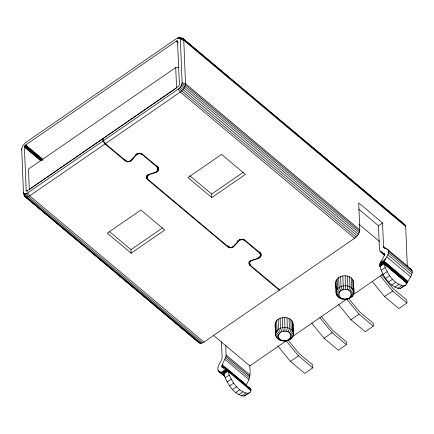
<?xml version="1.0" encoding="UTF-8"?>
<svg xmlns="http://www.w3.org/2000/svg" width="434" height="434" viewBox="0 0 434 434"><rect width="100%" height="100%" fill="white"/><g stroke="black" fill="none" stroke-linecap="round" stroke-linejoin="round"><path stroke-width="0.65" d="M260.932 253.174C263.818 261.702 245.731 257.639 250.505 265.396L279.697 289.89L354.589 238.266C357.253 236.27 359.612 233.318 359.781 229.874L358.701 202.944L382.528 222.94L383.558 247.049L387.991 249.772C390.139 254.839 384.285 258.604 383.77 263.313C386.748 272.845 393.372 284.254 404.059 285.86L405.855 284.997C407.851 279.941 413.629 275.563 411.823 269.764L409.674 268.424M284.959 331.213C277.234 330.35 275.953 340.934 284.199 340.75C291.925 341.612 293.21 331.028 284.959 331.213L284.65 317.46C281.693 317.438 278.65 318.42 276.615 320.645C273.501 324.388 276.127 329.65 275.541 333.968C275.373 338.374 280.044 340.994 283.966 341.037C286.928 341.059 289.966 340.077 292.006 337.853C295.115 334.104 292.494 328.847 293.075 324.529C293.248 320.124 288.577 317.504 284.65 317.46M345.464 289.505C337.739 288.643 336.459 299.227 344.71 299.042C352.435 299.905 353.715 289.321 345.464 289.505L345.16 275.753C342.198 275.731 339.16 276.713 337.12 278.937C334.012 282.68 336.632 287.943 336.052 292.261C335.878 296.666 340.549 299.286 344.477 299.33C347.433 299.351 350.477 298.37 352.511 296.145C355.625 292.397 352.999 287.14 353.585 282.822C353.753 278.416 349.082 275.796 345.16 275.753M226.174 368.461L250.299 388.652C251.693 389.705 250.662 391.43 249.881 392.51L248.091 393.372C237.506 391.831 231.056 380.607 227.872 371.282C227.622 368.222 224.476 367.815 222.132 367.343L221.926 365.52L226.054 356.385L225.778 345.572M222.262 364.696L246.094 384.692C250.564 378.963 250.57 371.889 249.588 365.016M279.246 289.001L279.295 290.172L203.996 342.073L201.284 343.299L199.244 342.941L24.971 196.71L24.391 195.951L23.441 192.208L21.7 148.878L22.78 145.58L25.595 142.585L176.188 38.783L178.222 37.861L182.063 38.094L182.958 38.474L404.884 224.698L405.698 226.543L407.309 266.59M279.295 290.172L250.103 265.679C244.554 257.758 264.924 260.823 259.38 252.908L245.08 240.913C237.132 235.163 235.418 252.431 227.465 246.68L147.636 179.698C142.092 171.783 162.462 174.848 156.913 166.933L142.618 154.933C134.665 149.182 132.95 166.45 125.003 160.705L105.023 143.936L102.912 141.034L102.82 138.696L27.521 190.597L26.555 190.911L26.186 190.624L24.391 147.028L25.34 145.211L176.28 41.121L177.468 40.904L179.416 84.695L178.781 86.171L103.221 138.413L103.314 140.757L105.424 143.659L125.404 160.423C133.33 165.652 134.529 148.059 143.019 154.656L157.32 166.651C163.965 175.162 142.77 171.712 148.043 179.421L227.866 246.403C235.798 251.633 236.997 234.034 245.487 240.631L259.782 252.631L260.546 253.489L261.024 255.512M103.314 140.757L178.211 89.133L180.208 87.272L181.634 84.966L182.101 82.84L180.36 39.516L180.186 38.702L179.079 37.845M384.269 253.613C384.942 257.932 379.522 260.834 379.652 265.282C382.175 275.194 389.168 286.912 400.029 288.643L405.855 284.997M286.57 331.424L287.351 327.713L286.955 317.759M347.075 289.717L347.862 286.006L347.46 276.051M292.782 325.701L293.075 324.529M288.046 331.945L289.462 328.457L289.06 318.502M348.556 290.232L349.967 286.749L349.571 276.794M289.288 332.737L291.23 329.59L290.834 319.636M349.793 291.03L351.741 287.883L351.339 277.928M283.966 341.037L284.199 340.75M344.477 299.33L344.71 299.042M221.161 372.318L223.027 372.828L226.472 368.656L221.161 372.318L218.617 371.433C215.725 366.708 221.557 362.395 222.127 357.811L221.476 341.596M290.205 333.751L292.543 331.044L292.147 321.089M350.71 292.044L353.054 289.337L352.652 279.382M251.015 389.878L227.508 370.153L223.835 374.059C227.025 383.385 233.47 394.614 244.054 396.155L249.881 392.51M290.742 334.923L293.313 332.71L292.912 322.76M351.247 293.216L353.819 291.002L353.417 281.048M227.508 370.153L223.618 373.468L223.835 374.059L227.872 371.282L250.939 390.638M175.732 67.558L28.498 169.048L29.317 189.419L176.551 87.934L175.732 67.558L179.079 67.471M23.615 193.022L24.049 193.591L25.579 193.857L27.613 192.94L102.912 141.034M105.023 143.936L29.724 195.843L27.011 197.069L25.866 197.09L24.971 196.71L24.049 193.591M105.424 143.659L180.322 92.035C182.98 90.039 185.34 87.088 185.508 83.643L183.772 40.319L182.958 38.474L179.752 38.132M131.122 253.179L107.29 233.183L140.909 210.013L164.736 230.009L131.122 253.179L130.981 249.669L162.392 228.013M211.797 197.568L187.971 177.577L221.584 154.401L245.411 174.397L211.797 197.568L211.656 194.058L243.067 172.406M384.812 255.3L380.151 251.389L379.446 249.371L378.491 225.718L382.528 222.94M385.522 259.022L380.211 262.684L383.775 262.841L407.374 282.084L383.922 262.109L380.211 262.684L384.215 261.387L407.895 281.254M225.127 377.9L229.157 375.117M381.095 270.387L385.132 267.604M286.614 340.576L249.854 365.911L213.165 335.129M292.738 336.35L347.325 298.728M352.896 294.887L382.972 274.152M227.112 381.942L231.148 379.159M383.086 274.429L387.123 271.646M229.667 385.902L233.698 383.119M385.636 278.389L389.672 275.606M232.602 389.515L236.638 386.732M388.576 282.002L392.607 279.219M235.722 392.52L239.758 389.743M391.696 285.008L395.732 282.23M238.814 394.723L242.845 391.94M394.788 287.21L398.819 284.427M290.433 361.43L298.5 355.869L312.8 367.869L304.733 373.43L290.433 361.43L277.771 345.925M324.046 338.26L332.119 332.699L346.413 344.699L338.346 350.26L324.046 338.26L311.807 323.27M350.943 319.722L359.01 314.162L373.305 326.162L365.238 331.722L350.943 319.722L338.276 304.218M384.557 296.552L392.624 290.992L406.918 302.992L398.851 308.552L384.557 296.552L372.312 281.563M241.657 395.965L245.687 393.182M397.625 288.447L401.662 285.67M405.904 283.82L406.913 283.125L383.77 263.313L379.652 265.282L383.775 262.841L407.092 282.653L383.77 263.313L379.81 266.547L383.84 263.769L406.913 283.125M244.054 396.155L248.091 393.372M400.029 288.643L404.059 285.86M351.361 294.453L353.981 292.776C353.623 283.5 337.43 283.44 336.052 292.261L338.813 294.095M290.856 336.16L293.476 334.484C293.113 325.207 276.925 325.147 275.541 333.968L278.303 335.802M351.052 295.684L353.536 294.529L353.482 293.2M290.547 337.392L293.031 336.236M350.336 296.813L352.511 296.145M289.825 338.52L292.006 337.853M379.793 263.981L383.775 262.841M342.171 299.031L343.099 298.831M281.666 340.739L282.588 340.538M349.256 297.773L350.976 297.518M288.751 339.48L290.465 339.225M340.066 298.288L341.623 298.315M279.556 339.996L281.113 340.023M347.9 298.494L349.028 298.543M287.389 340.202L288.523 340.251M178.222 37.861L182.063 38.094L228.729 77.252M177.235 38.181L178.417 38.36M180.186 38.702L183.539 39.234L405.464 225.452M338.292 297.149L340.381 297.518M277.787 338.862L279.876 339.225M180.36 39.516L183.772 40.319L405.698 226.543M182.101 82.84L185.508 83.643L359.781 229.874M339.464 296.503L336.979 295.7L336.925 294.371M276.474 337.408L278.954 338.211M182.003 83.843L185.378 84.983L359.645 231.213M380.151 251.389L384.92 254.161M249.669 388.305L250.299 388.652M181.634 84.966L184.884 86.485L359.151 232.716M338.927 295.332L336.214 294.03L335.65 282.306M278.422 337.039L275.709 335.737L275.471 329.769M346.343 298.928L346.815 299.162M285.838 340.636L286.31 340.869M181.021 86.138L184.07 88.042L358.338 234.273M223.027 372.828L224.313 373.886L223.293 373.028L226.472 368.656L222.723 372.703L224.269 373.999M180.208 87.272L357.253 235.787M383.922 262.109L407.613 281.677L384.215 261.387M25.02 145.547L42.163 159.907M41.859 160.249L24.749 145.927L41.8 160.26M41.192 160.222L24.548 146.318L41.659 160.678M276.431 117.283L277.472 118.151M279.024 119.458L280.06 120.326M287.324 126.419L288.36 127.287M289.912 128.594L290.954 129.462M292.505 130.77L293.547 131.638M295.098 132.945L296.134 133.813M297.691 135.12L298.728 135.988M300.805 137.73L301.842 138.598M303.399 139.905L304.435 140.773M305.986 142.081L307.028 142.949M308.579 144.256L309.621 145.124M311.173 146.432L312.209 147.305M313.766 148.607L315.323 149.914M316.359 150.782L317.916 152.09M318.952 152.958L320.509 154.265M322.061 155.567L323.102 156.441M324.654 157.743L326.211 159.05M327.247 159.918L328.804 161.226M329.84 162.094L331.397 163.401M332.433 164.269L333.99 165.576M335.026 166.444L336.583 167.752M337.619 168.62L339.692 170.361M340.728 171.235L342.285 172.537M343.321 173.41L344.878 174.712M345.914 175.586L347.471 176.888M348.507 177.761L350.064 179.063M351.101 179.936L360.952 188.204M361.989 189.072L403.989 224.313M176.28 41.121L178.358 42.863M358.809 209.204L378.491 225.718M359.059 224.297L379.728 241.64M387.025 248.959L411.823 269.764M383.477 246.593L386.07 248.763M388.473 251.085L412.3 271.076M383.558 247.049L385.115 248.351M384.074 247.63L385.11 248.498M388.425 252.794L412.257 272.791M387.86 254.774L411.692 274.771M381.204 251.818L382.755 253.12M383.792 253.993L384.828 254.861M380.927 251.959L384.557 255.002M386.819 256.863L410.651 276.854M355.978 237.148L181.705 90.918L179.247 88.292M354.589 238.266L180.322 92.035L178.211 89.133M189.897 175.803L211.656 194.058M25.687 144.929L42.798 159.289M42.971 160L25.34 145.211L42.955 160.059M24.423 146.692L41.013 160.613M24.391 147.028L40.98 160.949M109.222 231.409L130.981 249.669M226.157 355.034L249.989 375.025M226.054 356.385L249.886 376.381M225.647 357.887L249.479 377.884M224.958 359.471L248.785 379.468M203.996 342.073L29.724 195.843L27.613 192.94M202.597 342.871L28.329 196.64L26.566 193.537M201.284 343.299L27.011 197.069L25.579 193.857M200.139 343.321L25.866 197.09L24.722 193.879M34.248 204.219L24.391 195.951L24.158 194.866M35.284 205.092L47.729 215.535M48.771 216.403L50.322 217.711M51.364 218.584L52.915 219.886M53.957 220.76L55.509 222.062M56.55 222.935L58.623 224.676M59.659 225.544L61.216 226.852M62.252 227.72L63.809 229.027M64.845 229.895L66.402 231.203M67.438 232.076L68.995 233.378M70.031 234.251L71.588 235.553M73.145 236.861L74.181 237.729M75.738 239.036L76.775 239.91M78.332 241.212L79.889 242.519M80.925 243.387L82.482 244.695M83.518 245.563L85.075 246.87M86.632 248.177L87.668 249.045M89.225 250.353L90.261 251.221M91.818 252.528L92.854 253.396M94.411 254.704L95.447 255.577M97.52 257.319L98.561 258.187M100.113 259.494L101.155 260.362M102.712 261.669L103.748 262.537M105.305 263.845L106.341 264.713M107.898 266.02L108.934 266.888M116.193 272.986L199.244 342.941M225.837 368.309L250.798 389.206M225.474 368.206L228.062 370.376M229.619 371.678L230.655 372.551M232.206 373.853L233.242 374.721M234.799 376.028L235.836 376.896M237.387 378.198L238.423 379.072M239.98 380.374L241.532 381.676M242.568 382.549L244.125 383.851M245.677 385.153L246.713 386.027M248.264 387.329L249.3 388.197M221.926 365.52L225.034 368.13M221.785 366.274L224.373 368.45M221.855 366.898L223.624 368.444M217.928 370.321L220 372.057M222.072 373.799L223.109 374.667M219.767 372.014L224.948 376.359M218.617 371.433L224.834 376.652M339.122 292.863L336.496 290.503L336.095 280.554M278.617 334.571L275.991 332.211L275.59 322.261M381.687 274.586L393.096 288.561L406.804 300.062L406.918 302.992M380.379 276.002L392.624 290.992M348.491 298.277L359.482 311.731L373.186 323.232L373.305 326.162M346.343 298.657L359.01 314.162M339.844 291.735L337.522 288.887L337.12 278.937M321.176 316.299L332.59 330.269L346.294 341.77L346.413 344.699M319.874 317.71L332.119 332.699M287.986 339.985L298.972 353.439L312.681 364.94L312.8 367.869M285.838 340.364L298.5 355.869M279.333 333.442L277.017 330.594L276.615 320.645M340.918 290.775L339.057 287.52L338.661 277.565M280.413 332.482L278.552 329.227L278.151 319.272M342.28 290.053L341.005 286.489L340.603 276.534M281.769 331.76L280.494 328.196L280.098 318.241M21.7 148.878L21.988 149.942M23.441 192.208L24.016 194.334M343.831 289.619L343.218 285.87L342.822 275.916M283.321 331.332L282.713 327.578L282.312 317.628M275.145 324.014L275.362 327.111M260.563 253.022L260.704 256.532M260.367 252.794L260.487 255.485M260.015 252.501L260.058 253.673M259.988 256.282L260.031 257.454M259.331 251.736L259.38 252.908M259.017 257.042L259.06 258.214M250.261 260.438L250.309 261.604M250.033 263.921L250.103 265.679M249.485 261.962L249.572 263.953M249.306 261.984L249.42 264.914M248.948 261.691L249.04 264.035M244.103 239.15L244.147 240.322M239.416 239.15L239.465 240.322M237.723 240.501L237.772 241.673M234.729 244.749L234.778 245.921M233.036 246.1L233.08 247.272M229.467 246.474L229.51 247.646M228.349 246.1L228.398 247.272M227.416 245.508L227.465 246.68M158.486 167.779L158.556 169.537M158.122 167.627L158.236 170.557M157.905 166.819L158.025 169.504M157.547 166.52L157.596 167.692M157.499 169.721L157.569 171.479M156.869 165.761L156.913 166.933M156.549 171.061L156.598 172.233M147.799 174.457L147.848 175.629M147.565 177.94L147.636 179.698M147.272 175.184L147.316 176.35M147.017 175.982L147.11 177.973M146.838 176.009L146.958 178.933M146.486 175.71L146.578 178.054M141.636 153.169L141.685 154.341M136.954 153.169L137.003 154.341M135.262 154.526L135.305 155.697M132.267 158.768L132.31 159.94M131.54 159.533L131.583 160.705M130.569 160.124L130.618 161.296M125.887 160.124L125.936 161.291M124.954 159.533L125.003 160.705M227.042 369.274L223.618 373.468L223.293 373.028L227.042 369.274M177.669 41.789L176.633 40.926L177.669 41.794M27.168 191.226L26.127 190.352L27.168 191.226"/></g></svg>
